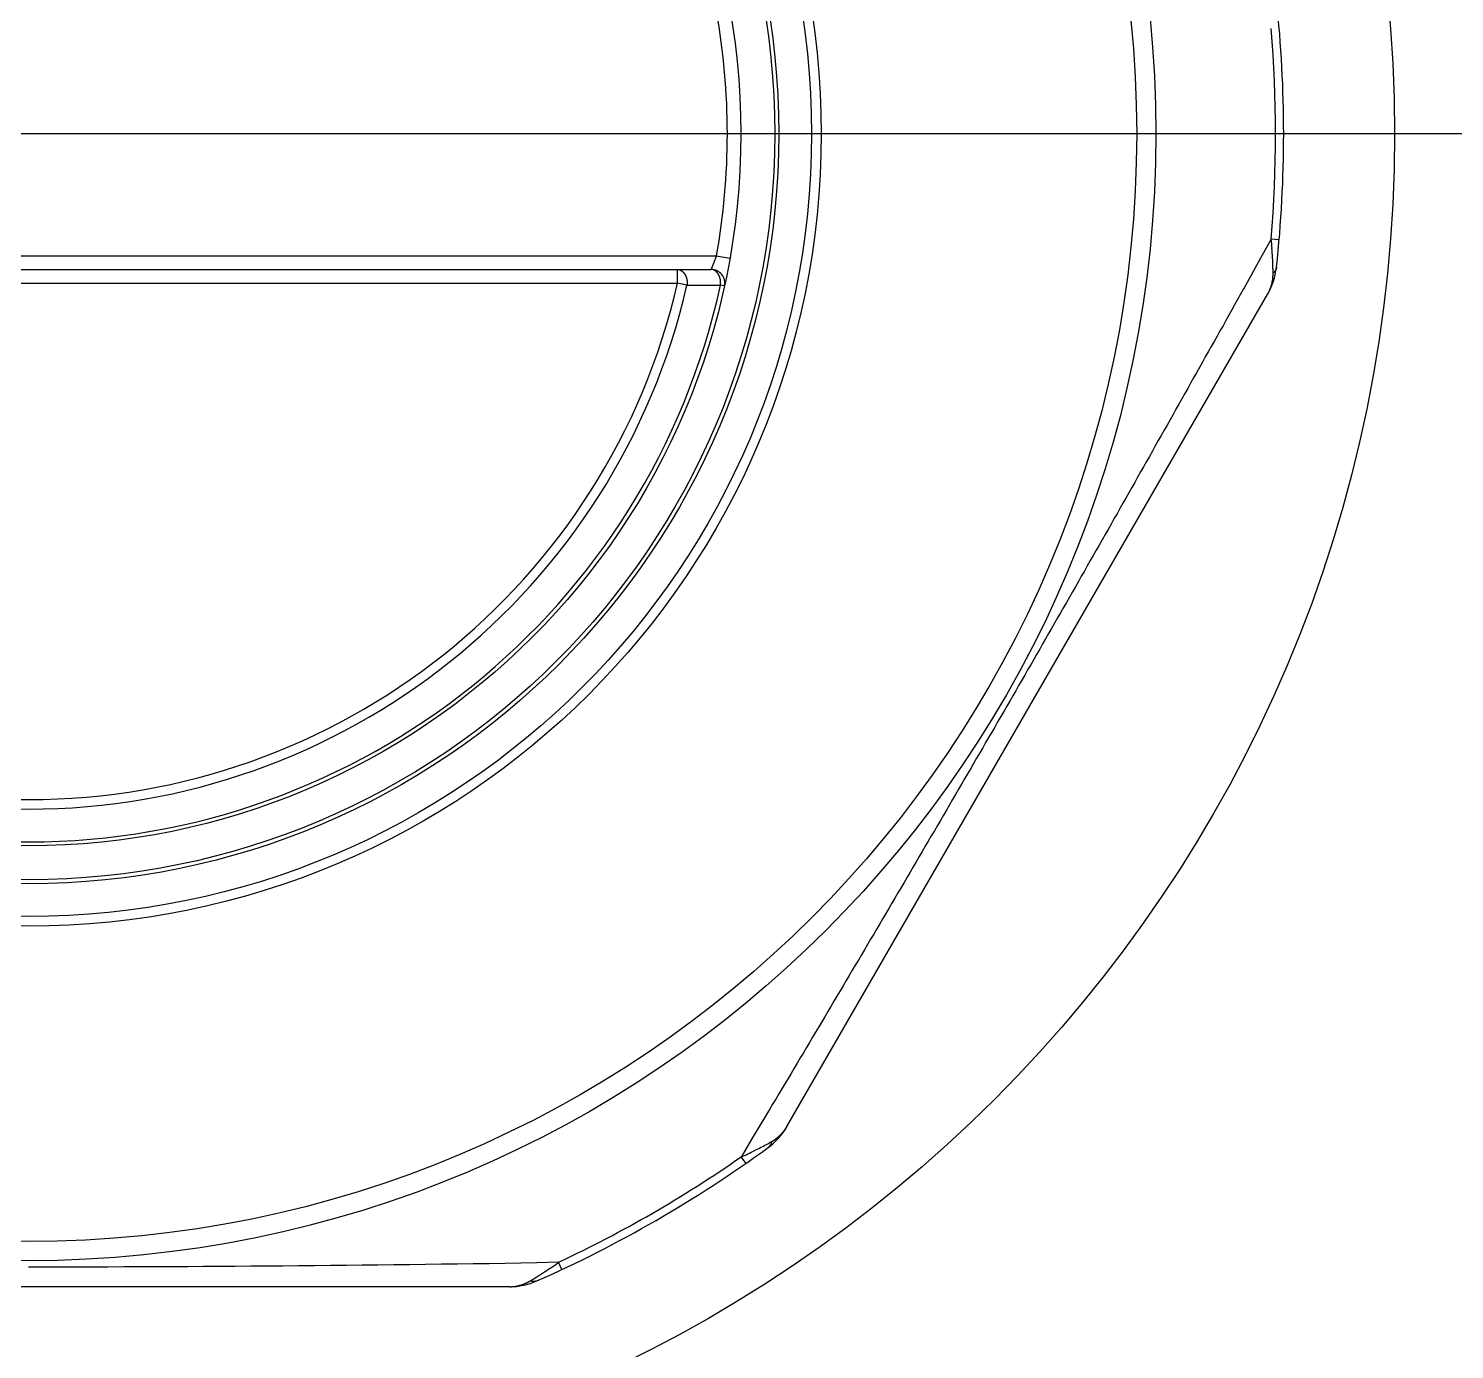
# Model space of a CAD drawing. Header units: millimetres. Extents: x 0 to 5600, y -67 to 2530.
# Drawn here: x 5103.78 to 5114.57, y 921.92 to 931.92 of the extents above; entities that cross this region are included whole.
import ezdxf
from ezdxf.lldxf.tags import DXFTag

# ---------------------------------------------------------------- set-up
doc = ezdxf.new("R2010")
doc.units = ezdxf.units.MM
doc.layers.add('내부선 및 부속', color=4, linetype='Continuous')
doc.layers.add('중심선', color=1, linetype='DASHED')
tags = doc.linetypes.add('DASHDOT', pattern=[70, 31, -13, 13, -13]).pattern_tags.tags
tags[10:11] = [DXFTag(74, 4), DXFTag(75, 0), DXFTag(340, '0'), DXFTag(46, 0.0), DXFTag(50, 0.0), DXFTag(44, 0.0), DXFTag(45, 0.0)]
tags[8:9] = [DXFTag(74, 4), DXFTag(75, 0), DXFTag(340, '0'), DXFTag(46, 0.0), DXFTag(50, 0.0), DXFTag(44, 0.0), DXFTag(45, 0.0)]
tags[6:7] = [DXFTag(74, 4), DXFTag(75, 0), DXFTag(340, '0'), DXFTag(46, 0.0), DXFTag(50, 0.0), DXFTag(44, 0.0), DXFTag(45, 0.0)]
tags[4:5] = [DXFTag(74, 4), DXFTag(75, 0), DXFTag(340, '0'), DXFTag(46, 0.0), DXFTag(50, 0.0), DXFTag(44, 0.0), DXFTag(45, 0.0)]
tags = doc.linetypes.add('DASHED', pattern=[25.72, 12.86, -12.86]).pattern_tags.tags
tags[6:7] = [DXFTag(74, 4), DXFTag(75, 0), DXFTag(340, '0'), DXFTag(46, 0.0), DXFTag(50, 0.0), DXFTag(44, 0.0), DXFTag(45, 0.0)]
tags[4:5] = [DXFTag(74, 4), DXFTag(75, 0), DXFTag(340, '0'), DXFTag(46, 0.0), DXFTag(50, 0.0), DXFTag(44, 0.0), DXFTag(45, 0.0)]

msp = doc.modelspace()

# ---------------------------------------------------------------- linework, layer by layer
at = {"layer": '내부선 및 부속', "linetype": 'Continuous'}
for p, q in [((5113.185, 930.326), (5113.104, 930.182)), ((5113.244, 930.321), (5113.184, 930.326)), ((5098.578, 930.2), (5108.988, 930.2)), ((5108.988, 930.2), (5109.089, 930.182)), ((5098.618, 930.097), (5108.948, 930.097)), ((5108.694, 929.994), (5108.694, 930.097)), ((5113.104, 930.182), (5113.002, 929.999)), ((5098.872, 929.994), (5108.693, 929.994)), ((5108.764, 929.978), (5108.694, 929.994)), ((5108.764, 929.978), (5108.89, 929.979)), ((5108.89, 929.979), (5109.018, 929.979)), ((5109.048, 929.973), (5109.018, 929.979)), ((5113.002, 929.999), (5112.974, 929.949)), ((5109.52, 923.61), (5113.159, 929.912)), ((5109.366, 923.701), (5109.259, 923.522)), ((5109.259, 923.522), (5109.174, 923.38)), ((5109.174, 923.38), (5109.209, 923.331)), ((5107.793, 922.583), (5107.628, 922.58)), ((5107.818, 922.528), (5107.793, 922.583)), ((5107.421, 922.398), (5100.144, 922.398))]:
    msp.add_line(p, q, dxfattribs=at)
at = {"layer": '내부선 및 부속', "linetype": 'Continuous', "flags": 128}
for points in [[(5108.948, 930.097), (5108.948, 930.097), (5108.948, 930.097), (5108.948, 930.098), (5108.948, 930.098), (5108.948, 930.099), (5108.949, 930.099), (5108.949, 930.1), (5108.949, 930.1), (5108.95, 930.101), (5108.95, 930.101), (5108.95, 930.102), (5108.95, 930.102), (5108.95, 930.102), (5108.95, 930.103), (5108.951, 930.103), (5108.951, 930.103), (5108.951, 930.104), (5108.951, 930.104), (5108.951, 930.104), (5108.951, 930.105), (5108.951, 930.105), (5108.951, 930.105), (5108.951, 930.105), (5108.951, 930.106), (5108.952, 930.106), (5108.952, 930.106), (5108.952, 930.106), (5108.952, 930.107), (5108.952, 930.107), (5108.952, 930.107), (5108.952, 930.108), (5108.952, 930.108), (5108.953, 930.108), (5108.953, 930.109), (5108.953, 930.109), (5108.953, 930.11), (5108.953, 930.11), (5108.953, 930.11), (5108.953, 930.111), (5108.954, 930.111), (5108.954, 930.111), (5108.954, 930.112), (5108.954, 930.112), (5108.954, 930.113), (5108.954, 930.113), (5108.955, 930.113), (5108.955, 930.114), (5108.955, 930.114), (5108.955, 930.114), (5108.955, 930.115), (5108.955, 930.115), (5108.956, 930.116), (5108.956, 930.116), (5108.956, 930.116), (5108.956, 930.117), (5108.956, 930.117), (5108.956, 930.117), (5108.957, 930.118), (5108.957, 930.118), (5108.957, 930.119), (5108.957, 930.119), (5108.957, 930.119), (5108.957, 930.12), (5108.958, 930.12), (5108.958, 930.12), (5108.958, 930.121), (5108.958, 930.121), (5108.958, 930.121), (5108.958, 930.122), (5108.958, 930.122), (5108.959, 930.122), (5108.959, 930.123), (5108.959, 930.123), (5108.959, 930.123), (5108.959, 930.124), (5108.959, 930.124), (5108.959, 930.125), (5108.96, 930.125), (5108.96, 930.125), (5108.96, 930.126), (5108.96, 930.126), (5108.96, 930.126), (5108.96, 930.127), (5108.96, 930.127), (5108.961, 930.127), (5108.961, 930.128), (5108.961, 930.128), (5108.961, 930.128), (5108.961, 930.129), (5108.961, 930.129), (5108.961, 930.129), (5108.962, 930.13), (5108.962, 930.13), (5108.962, 930.13), (5108.962, 930.131), (5108.962, 930.131), (5108.962, 930.131), (5108.962, 930.132), (5108.963, 930.132), (5108.963, 930.133), (5108.963, 930.133), (5108.963, 930.133), (5108.963, 930.133), (5108.963, 930.134), (5108.963, 930.134), (5108.963, 930.134), (5108.964, 930.135), (5108.964, 930.135), (5108.964, 930.135), (5108.964, 930.136), (5108.964, 930.136), (5108.964, 930.136), (5108.964, 930.137), (5108.965, 930.137), (5108.965, 930.137), (5108.965, 930.138), (5108.965, 930.138), (5108.965, 930.139), (5108.965, 930.139), (5108.965, 930.139), (5108.966, 930.14), (5108.966, 930.14), (5108.966, 930.14), (5108.966, 930.141), (5108.966, 930.141), (5108.966, 930.141), (5108.966, 930.142), (5108.967, 930.142), (5108.967, 930.142), (5108.967, 930.143), (5108.967, 930.143), (5108.967, 930.144), (5108.967, 930.144), (5108.967, 930.144), (5108.968, 930.145), (5108.968, 930.145), (5108.968, 930.145), (5108.968, 930.146), (5108.968, 930.146), (5108.968, 930.146), (5108.968, 930.147), (5108.969, 930.147), (5108.969, 930.147), (5108.969, 930.148), (5108.969, 930.148), (5108.969, 930.149), (5108.969, 930.149), (5108.969, 930.149), (5108.97, 930.15), (5108.97, 930.15), (5108.97, 930.15), (5108.97, 930.151), (5108.97, 930.151), (5108.97, 930.151), (5108.97, 930.152), (5108.971, 930.152), (5108.971, 930.153), (5108.971, 930.153), (5108.971, 930.153), (5108.971, 930.154), (5108.971, 930.154), (5108.971, 930.154), (5108.972, 930.155), (5108.972, 930.155), (5108.972, 930.155), (5108.972, 930.156), (5108.972, 930.156), (5108.972, 930.157), (5108.972, 930.157), (5108.973, 930.157), (5108.973, 930.158), (5108.973, 930.158), (5108.973, 930.158), (5108.973, 930.159), (5108.973, 930.159), (5108.973, 930.159), (5108.974, 930.16), (5108.974, 930.16), (5108.974, 930.16), (5108.974, 930.161), (5108.974, 930.161), (5108.974, 930.162), (5108.974, 930.162), (5108.975, 930.162), (5108.975, 930.163), (5108.975, 930.163), (5108.975, 930.163), (5108.975, 930.164), (5108.975, 930.164), (5108.975, 930.164), (5108.975, 930.165), (5108.976, 930.165), (5108.976, 930.166), (5108.976, 930.166), (5108.976, 930.166), (5108.976, 930.167), (5108.976, 930.167), (5108.976, 930.167), (5108.977, 930.168), (5108.977, 930.168), (5108.977, 930.168), (5108.977, 930.168), (5108.977, 930.169), (5108.977, 930.169), (5108.977, 930.17), (5108.977, 930.17), (5108.978, 930.17), (5108.978, 930.171), (5108.978, 930.171), (5108.978, 930.171), (5108.978, 930.172), (5108.978, 930.172), (5108.978, 930.172), (5108.979, 930.173), (5108.979, 930.173), (5108.979, 930.173), (5108.979, 930.174), (5108.979, 930.174), (5108.979, 930.175), (5108.979, 930.175), (5108.979, 930.175), (5108.98, 930.176), (5108.98, 930.176), (5108.98, 930.176), (5108.98, 930.177), (5108.98, 930.177), (5108.98, 930.177), (5108.98, 930.178), (5108.981, 930.178), (5108.981, 930.179), (5108.981, 930.179), (5108.981, 930.179), (5108.981, 930.18), (5108.981, 930.18), (5108.981, 930.18), (5108.981, 930.181), (5108.982, 930.181), (5108.982, 930.181), (5108.982, 930.182), (5108.982, 930.182), (5108.982, 930.182), (5108.982, 930.183), (5108.982, 930.183), (5108.983, 930.184), (5108.983, 930.184), (5108.983, 930.184), (5108.983, 930.185), (5108.983, 930.185), (5108.983, 930.185), (5108.983, 930.186), (5108.983, 930.186), (5108.984, 930.186), (5108.984, 930.187), (5108.984, 930.187), (5108.984, 930.188), (5108.984, 930.188), (5108.984, 930.188), (5108.984, 930.189), (5108.985, 930.189), (5108.985, 930.189), (5108.985, 930.19), (5108.985, 930.19), (5108.985, 930.19), (5108.985, 930.191), (5108.985, 930.191), (5108.985, 930.191), (5108.986, 930.192), (5108.986, 930.192), (5108.986, 930.193), (5108.986, 930.193), (5108.986, 930.193), (5108.986, 930.194), (5108.986, 930.194), (5108.986, 930.194), (5108.987, 930.195), (5108.987, 930.195), (5108.987, 930.195), (5108.987, 930.196), (5108.987, 930.196), (5108.987, 930.197), (5108.987, 930.197), (5108.987, 930.197), (5108.988, 930.198), (5108.988, 930.198), (5108.988, 930.198), (5108.988, 930.199), (5108.988, 930.199), (5108.988, 930.199), (5108.988, 930.2), (5108.988, 930.2)], [(5113.199, 930.069), (5113.199, 930.07), (5113.199, 930.071), (5113.199, 930.072), (5113.199, 930.072), (5113.199, 930.073), (5113.199, 930.074), (5113.199, 930.075), (5113.199, 930.075), (5113.199, 930.076), (5113.199, 930.077), (5113.199, 930.078), (5113.199, 930.078), (5113.199, 930.079), (5113.199, 930.08), (5113.199, 930.081), (5113.199, 930.081), (5113.199, 930.082), (5113.199, 930.083), (5113.199, 930.084), (5113.199, 930.084), (5113.199, 930.085), (5113.199, 930.086), (5113.199, 930.087), (5113.199, 930.087), (5113.199, 930.088), (5113.199, 930.089), (5113.199, 930.09), (5113.199, 930.09), (5113.199, 930.091), (5113.199, 930.092), (5113.199, 930.093), (5113.199, 930.093), (5113.199, 930.094), (5113.199, 930.095), (5113.199, 930.096), (5113.199, 930.096), (5113.199, 930.097), (5113.199, 930.098), (5113.199, 930.099), (5113.199, 930.099), (5113.199, 930.1), (5113.199, 930.101), (5113.199, 930.102), (5113.198, 930.102), (5113.198, 930.103), (5113.198, 930.104), (5113.198, 930.105), (5113.198, 930.105), (5113.198, 930.106), (5113.198, 930.107), (5113.198, 930.108), (5113.198, 930.108), (5113.198, 930.109), (5113.198, 930.11), (5113.198, 930.111), (5113.198, 930.111), (5113.198, 930.112), (5113.198, 930.113), (5113.198, 930.114), (5113.198, 930.114), (5113.198, 930.115), (5113.198, 930.116), (5113.198, 930.117), (5113.198, 930.117), (5113.198, 930.118), (5113.198, 930.119), (5113.198, 930.12), (5113.198, 930.12), (5113.198, 930.121), (5113.198, 930.122), (5113.198, 930.123), (5113.198, 930.123), (5113.198, 930.124), (5113.198, 930.125), (5113.198, 930.126), (5113.198, 930.126), (5113.198, 930.127), (5113.198, 930.128), (5113.198, 930.129), (5113.198, 930.129), (5113.198, 930.13), (5113.198, 930.131), (5113.198, 930.132), (5113.198, 930.132), (5113.197, 930.133), (5113.197, 930.134), (5113.197, 930.135), (5113.197, 930.135), (5113.197, 930.136), (5113.197, 930.137), (5113.197, 930.138), (5113.197, 930.138), (5113.197, 930.139), (5113.197, 930.14), (5113.197, 930.141), (5113.197, 930.141), (5113.197, 930.142), (5113.197, 930.143), (5113.197, 930.144), (5113.197, 930.144), (5113.197, 930.144), (5113.197, 930.145), (5113.197, 930.146), (5113.197, 930.147), (5113.197, 930.147), (5113.197, 930.148), (5113.197, 930.149), (5113.197, 930.15), (5113.197, 930.15), (5113.197, 930.151), (5113.197, 930.152), (5113.197, 930.153), (5113.197, 930.153), (5113.197, 930.154), (5113.197, 930.155), (5113.197, 930.156), (5113.197, 930.157), (5113.196, 930.157), (5113.196, 930.158), (5113.196, 930.159), (5113.196, 930.16), (5113.196, 930.16), (5113.196, 930.161), (5113.196, 930.162), (5113.196, 930.163), (5113.196, 930.163), (5113.196, 930.164), (5113.196, 930.165), (5113.196, 930.166), (5113.196, 930.166), (5113.196, 930.167), (5113.196, 930.168), (5113.196, 930.169), (5113.196, 930.169), (5113.196, 930.17), (5113.196, 930.171), (5113.196, 930.172), (5113.196, 930.172), (5113.196, 930.173), (5113.196, 930.174), (5113.196, 930.175), (5113.196, 930.175), (5113.196, 930.176), (5113.196, 930.177), (5113.195, 930.178), (5113.195, 930.178), (5113.195, 930.179), (5113.195, 930.18), (5113.195, 930.181), (5113.195, 930.181), (5113.195, 930.182), (5113.195, 930.183), (5113.195, 930.184), (5113.195, 930.184), (5113.195, 930.185), (5113.195, 930.186), (5113.195, 930.187), (5113.195, 930.187), (5113.195, 930.188), (5113.195, 930.189), (5113.195, 930.189)], [(5108.694, 930.097), (5108.695, 930.097), (5108.696, 930.097), (5108.697, 930.097), (5108.698, 930.097), (5108.698, 930.097), (5108.699, 930.097), (5108.7, 930.097), (5108.701, 930.097), (5108.702, 930.096), (5108.703, 930.096), (5108.704, 930.096), (5108.705, 930.096), (5108.706, 930.096), (5108.707, 930.095), (5108.708, 930.095), (5108.709, 930.095), (5108.709, 930.094), (5108.71, 930.094), (5108.711, 930.094), (5108.712, 930.093), (5108.713, 930.093), (5108.714, 930.093), (5108.715, 930.092), (5108.716, 930.092), (5108.716, 930.091), (5108.717, 930.091), (5108.718, 930.09), (5108.719, 930.09), (5108.72, 930.089), (5108.721, 930.089), (5108.722, 930.088), (5108.722, 930.088), (5108.723, 930.087), (5108.724, 930.087), (5108.725, 930.086), (5108.726, 930.086), (5108.726, 930.085), (5108.727, 930.084), (5108.728, 930.084), (5108.729, 930.083), (5108.73, 930.083), (5108.73, 930.082), (5108.731, 930.081), (5108.732, 930.081), (5108.733, 930.08), (5108.733, 930.079), (5108.734, 930.079), (5108.735, 930.078), (5108.735, 930.077), (5108.736, 930.076), (5108.737, 930.076), (5108.738, 930.075), (5108.738, 930.074), (5108.739, 930.073), (5108.74, 930.073), (5108.74, 930.072), (5108.741, 930.071), (5108.742, 930.07), (5108.742, 930.07), (5108.743, 930.069), (5108.743, 930.068), (5108.744, 930.067), (5108.745, 930.066), (5108.745, 930.066), (5108.746, 930.065), (5108.746, 930.064), (5108.747, 930.063), (5108.748, 930.062), (5108.748, 930.061), (5108.749, 930.061), (5108.749, 930.06), (5108.75, 930.059), (5108.75, 930.058), (5108.751, 930.057), (5108.751, 930.056), (5108.752, 930.055), (5108.752, 930.055), (5108.753, 930.054), (5108.753, 930.053), (5108.754, 930.052), (5108.754, 930.051), (5108.754, 930.05), (5108.755, 930.049), (5108.755, 930.048), (5108.756, 930.048), (5108.756, 930.047), (5108.756, 930.046), (5108.757, 930.045), (5108.757, 930.044), (5108.757, 930.043), (5108.758, 930.042), (5108.758, 930.041), (5108.758, 930.04), (5108.759, 930.039), (5108.759, 930.039), (5108.759, 930.038), (5108.76, 930.037), (5108.76, 930.036), (5108.76, 930.035), (5108.761, 930.034), (5108.761, 930.034), (5108.761, 930.033), (5108.761, 930.032), (5108.761, 930.031), (5108.762, 930.03), (5108.762, 930.029), (5108.762, 930.028), (5108.762, 930.027), (5108.762, 930.027), (5108.763, 930.026), (5108.763, 930.025), (5108.763, 930.024), (5108.763, 930.023), (5108.763, 930.022), (5108.764, 930.021), (5108.764, 930.02), (5108.764, 930.019), (5108.764, 930.018), (5108.764, 930.017), (5108.764, 930.016), (5108.764, 930.015), (5108.765, 930.014), (5108.765, 930.013), (5108.765, 930.012), (5108.765, 930.011), (5108.765, 930.011), (5108.765, 930.01), (5108.765, 930.009), (5108.765, 930.008), (5108.765, 930.007), (5108.765, 930.006), (5108.765, 930.005), (5108.765, 930.004), (5108.765, 930.003), (5108.766, 930.002), (5108.766, 930.001), (5108.766, 930), (5108.766, 929.999), (5108.766, 929.998), (5108.766, 929.997), (5108.766, 929.996), (5108.766, 929.995), (5108.766, 929.994), (5108.766, 929.993), (5108.766, 929.992), (5108.765, 929.991), (5108.765, 929.991), (5108.765, 929.99), (5108.765, 929.989), (5108.765, 929.988), (5108.765, 929.987), (5108.765, 929.986), (5108.765, 929.985), (5108.765, 929.984), (5108.765, 929.983), (5108.765, 929.982), (5108.765, 929.981), (5108.765, 929.98), (5108.765, 929.979), (5108.765, 929.978), (5108.765, 929.978)], [(5108.987, 930.081), (5108.986, 930.081), (5108.986, 930.081), (5108.986, 930.081), (5108.986, 930.082), (5108.985, 930.082), (5108.985, 930.082), (5108.985, 930.082), (5108.985, 930.083), (5108.984, 930.083), (5108.984, 930.083), (5108.984, 930.083), (5108.984, 930.083), (5108.983, 930.084), (5108.983, 930.084), (5108.983, 930.084), (5108.983, 930.084), (5108.982, 930.084), (5108.982, 930.085), (5108.982, 930.085), (5108.982, 930.085), (5108.981, 930.085), (5108.981, 930.085), (5108.981, 930.086), (5108.98, 930.086), (5108.98, 930.086), (5108.98, 930.086), (5108.98, 930.086), (5108.979, 930.087), (5108.979, 930.087), (5108.979, 930.087), (5108.979, 930.087), (5108.978, 930.087), (5108.978, 930.088), (5108.978, 930.088), (5108.977, 930.088), (5108.977, 930.088), (5108.977, 930.088), (5108.976, 930.089), (5108.976, 930.089), (5108.976, 930.089), (5108.976, 930.089), (5108.975, 930.089), (5108.975, 930.089), (5108.975, 930.09), (5108.974, 930.09), (5108.974, 930.09), (5108.974, 930.09), (5108.974, 930.09), (5108.973, 930.09), (5108.973, 930.091), (5108.973, 930.091), (5108.972, 930.091), (5108.972, 930.091), (5108.972, 930.091), (5108.971, 930.091), (5108.971, 930.092), (5108.971, 930.092), (5108.97, 930.092), (5108.97, 930.092), (5108.97, 930.092), (5108.969, 930.092), (5108.969, 930.092), (5108.969, 930.093), (5108.969, 930.093), (5108.968, 930.093), (5108.968, 930.093), (5108.968, 930.093), (5108.967, 930.093), (5108.967, 930.093), (5108.967, 930.093), (5108.966, 930.094), (5108.966, 930.094), (5108.966, 930.094), (5108.965, 930.094), (5108.965, 930.094), (5108.965, 930.094), (5108.964, 930.094), (5108.964, 930.094), (5108.964, 930.094), (5108.963, 930.095), (5108.963, 930.095), (5108.963, 930.095), (5108.962, 930.095), (5108.962, 930.095), (5108.962, 930.095), (5108.961, 930.095), (5108.961, 930.095), (5108.961, 930.095), (5108.96, 930.095), (5108.96, 930.096), (5108.96, 930.096), (5108.959, 930.096), (5108.959, 930.096), (5108.959, 930.096), (5108.958, 930.096), (5108.958, 930.096), (5108.958, 930.096), (5108.957, 930.096), (5108.957, 930.096), (5108.957, 930.096), (5108.957, 930.096), (5108.956, 930.096), (5108.956, 930.096), (5108.956, 930.096), (5108.955, 930.097), (5108.955, 930.097), (5108.955, 930.097), (5108.954, 930.097), (5108.954, 930.097), (5108.954, 930.097), (5108.953, 930.097), (5108.953, 930.097), (5108.953, 930.097), (5108.952, 930.097), (5108.952, 930.097), (5108.952, 930.097), (5108.951, 930.097), (5108.951, 930.097), (5108.951, 930.097), (5108.95, 930.097), (5108.95, 930.097), (5108.95, 930.097), (5108.949, 930.097), (5108.949, 930.097), (5108.949, 930.097), (5108.948, 930.097), (5108.948, 930.097), (5108.948, 930.097), (5108.948, 930.097)], [(5109.019, 929.979), (5109.019, 929.98), (5109.019, 929.98), (5109.019, 929.981), (5109.019, 929.982), (5109.019, 929.982), (5109.019, 929.983), (5109.019, 929.984), (5109.019, 929.985), (5109.019, 929.985), (5109.019, 929.986), (5109.019, 929.987), (5109.019, 929.987), (5109.019, 929.988), (5109.019, 929.989), (5109.019, 929.989), (5109.019, 929.99), (5109.019, 929.991), (5109.019, 929.991), (5109.019, 929.992), (5109.019, 929.993), (5109.019, 929.993), (5109.019, 929.994), (5109.019, 929.995), (5109.019, 929.996), (5109.019, 929.996), (5109.019, 929.997), (5109.019, 929.998), (5109.019, 929.998), (5109.019, 929.999), (5109.019, 930), (5109.019, 930), (5109.019, 930.001), (5109.019, 930.002), (5109.019, 930.002), (5109.019, 930.003), (5109.019, 930.004), (5109.019, 930.005), (5109.019, 930.005), (5109.019, 930.006), (5109.018, 930.007), (5109.018, 930.007), (5109.018, 930.008), (5109.018, 930.009), (5109.018, 930.009), (5109.018, 930.01), (5109.018, 930.011), (5109.018, 930.011), (5109.018, 930.012), (5109.018, 930.013), (5109.018, 930.013), (5109.018, 930.014), (5109.018, 930.015), (5109.018, 930.016), (5109.017, 930.016), (5109.017, 930.017), (5109.017, 930.018), (5109.017, 930.018), (5109.017, 930.019), (5109.017, 930.02), (5109.017, 930.02), (5109.017, 930.021), (5109.017, 930.022), (5109.017, 930.022), (5109.016, 930.023), (5109.016, 930.024), (5109.016, 930.024), (5109.016, 930.025), (5109.016, 930.026), (5109.016, 930.026), (5109.016, 930.027), (5109.015, 930.028), (5109.015, 930.028), (5109.015, 930.029), (5109.015, 930.03), (5109.015, 930.03), (5109.015, 930.031), (5109.015, 930.032), (5109.014, 930.032), (5109.014, 930.033), (5109.014, 930.034), (5109.014, 930.034), (5109.014, 930.035), (5109.013, 930.036), (5109.013, 930.036), (5109.013, 930.037), (5109.013, 930.038), (5109.013, 930.038), (5109.012, 930.039), (5109.012, 930.04), (5109.012, 930.04), (5109.012, 930.041), (5109.011, 930.042), (5109.011, 930.042), (5109.011, 930.043), (5109.011, 930.044), (5109.01, 930.044), (5109.01, 930.045), (5109.01, 930.046), (5109.01, 930.046), (5109.009, 930.047), (5109.009, 930.047), (5109.009, 930.048), (5109.009, 930.048), (5109.009, 930.049), (5109.008, 930.05), (5109.008, 930.05), (5109.008, 930.051), (5109.007, 930.051), (5109.007, 930.052), (5109.007, 930.053), (5109.007, 930.053), (5109.006, 930.054), (5109.006, 930.055), (5109.006, 930.055), (5109.005, 930.056), (5109.005, 930.056), (5109.005, 930.057), (5109.004, 930.058), (5109.004, 930.058), (5109.004, 930.059), (5109.003, 930.059), (5109.003, 930.06), (5109.003, 930.061), (5109.002, 930.061), (5109.002, 930.062), (5109.001, 930.062), (5109.001, 930.063), (5109.001, 930.064), (5109, 930.064), (5109, 930.065), (5109, 930.065), (5108.999, 930.066), (5108.999, 930.067), (5108.998, 930.067), (5108.998, 930.068), (5108.998, 930.068), (5108.997, 930.069), (5108.997, 930.069), (5108.996, 930.07), (5108.996, 930.07), (5108.995, 930.071), (5108.995, 930.072), (5108.995, 930.072), (5108.994, 930.073), (5108.994, 930.073), (5108.993, 930.074), (5108.993, 930.074), (5108.992, 930.075), (5108.992, 930.075), (5108.992, 930.076), (5108.991, 930.076), (5108.991, 930.077), (5108.99, 930.077), (5108.99, 930.078), (5108.989, 930.078), (5108.989, 930.079), (5108.988, 930.079), (5108.988, 930.08), (5108.987, 930.08), (5108.987, 930.081), (5108.987, 930.081)], [(5113.225, 930.114), (5113.225, 930.114), (5113.225, 930.113), (5113.225, 930.113), (5113.225, 930.113), (5113.225, 930.112), (5113.225, 930.112), (5113.224, 930.112), (5113.224, 930.111), (5113.224, 930.111), (5113.224, 930.111), (5113.224, 930.11), (5113.224, 930.11), (5113.224, 930.11), (5113.224, 930.109), (5113.224, 930.109), (5113.224, 930.109), (5113.224, 930.108), (5113.224, 930.108), (5113.224, 930.108), (5113.224, 930.107), (5113.224, 930.107), (5113.224, 930.107), (5113.223, 930.106), (5113.223, 930.106), (5113.223, 930.106), (5113.223, 930.106), (5113.223, 930.105), (5113.223, 930.105), (5113.223, 930.105), (5113.223, 930.104), (5113.223, 930.104), (5113.223, 930.104), (5113.223, 930.103), (5113.222, 930.103), (5113.222, 930.103), (5113.222, 930.102), (5113.222, 930.102), (5113.222, 930.102), (5113.222, 930.101), (5113.222, 930.101), (5113.222, 930.101), (5113.222, 930.101), (5113.222, 930.1), (5113.221, 930.1), (5113.221, 930.1), (5113.221, 930.099), (5113.221, 930.099), (5113.221, 930.099), (5113.221, 930.098), (5113.221, 930.098), (5113.221, 930.098), (5113.22, 930.097), (5113.22, 930.097), (5113.22, 930.097), (5113.22, 930.097), (5113.22, 930.096), (5113.22, 930.096), (5113.22, 930.096), (5113.219, 930.095), (5113.219, 930.095), (5113.219, 930.095), (5113.219, 930.094), (5113.219, 930.094), (5113.219, 930.094), (5113.219, 930.094), (5113.218, 930.093), (5113.218, 930.093), (5113.218, 930.093), (5113.218, 930.092), (5113.218, 930.092), (5113.218, 930.092), (5113.217, 930.091), (5113.217, 930.091), (5113.217, 930.091), (5113.217, 930.091), (5113.217, 930.09), (5113.217, 930.09), (5113.216, 930.09), (5113.216, 930.089), (5113.216, 930.089), (5113.216, 930.089), (5113.216, 930.089), (5113.216, 930.088), (5113.215, 930.088), (5113.215, 930.088), (5113.215, 930.088), (5113.215, 930.087), (5113.215, 930.087), (5113.215, 930.087), (5113.214, 930.086), (5113.214, 930.086), (5113.214, 930.086), (5113.214, 930.086), (5113.214, 930.085), (5113.213, 930.085), (5113.213, 930.085), (5113.213, 930.084), (5113.213, 930.084), (5113.213, 930.084), (5113.212, 930.084), (5113.212, 930.084), (5113.212, 930.083), (5113.212, 930.083), (5113.212, 930.083), (5113.212, 930.083), (5113.211, 930.082), (5113.211, 930.082), (5113.211, 930.082), (5113.211, 930.082), (5113.211, 930.081), (5113.21, 930.081), (5113.21, 930.081), (5113.21, 930.081), (5113.21, 930.08), (5113.21, 930.08), (5113.209, 930.08), (5113.209, 930.079), (5113.209, 930.079), (5113.209, 930.079), (5113.208, 930.079), (5113.208, 930.078), (5113.208, 930.078), (5113.208, 930.078), (5113.208, 930.078), (5113.207, 930.077), (5113.207, 930.077), (5113.207, 930.077), (5113.207, 930.077), (5113.206, 930.076), (5113.206, 930.076), (5113.206, 930.076), (5113.206, 930.076), (5113.206, 930.076), (5113.205, 930.075), (5113.205, 930.075), (5113.205, 930.075), (5113.205, 930.075), (5113.204, 930.074), (5113.204, 930.074), (5113.204, 930.074), (5113.204, 930.074), (5113.203, 930.073), (5113.203, 930.073), (5113.203, 930.073), (5113.203, 930.073), (5113.202, 930.072), (5113.202, 930.072), (5113.202, 930.072), (5113.202, 930.072), (5113.201, 930.072), (5113.201, 930.071), (5113.201, 930.071), (5113.201, 930.071), (5113.201, 930.071), (5113.2, 930.07), (5113.2, 930.07), (5113.2, 930.07), (5113.2, 930.07), (5113.199, 930.07), (5113.199, 930.069), (5113.199, 930.069)], [(5113.159, 929.912), (5113.159, 929.913), (5113.16, 929.914), (5113.16, 929.915), (5113.161, 929.915), (5113.161, 929.916), (5113.162, 929.917), (5113.162, 929.918), (5113.163, 929.919), (5113.163, 929.92), (5113.164, 929.921), (5113.164, 929.922), (5113.165, 929.923), (5113.165, 929.924), (5113.166, 929.925), (5113.166, 929.925), (5113.167, 929.926), (5113.167, 929.927), (5113.168, 929.928), (5113.168, 929.929), (5113.169, 929.93), (5113.169, 929.931), (5113.169, 929.932), (5113.17, 929.933), (5113.17, 929.934), (5113.171, 929.935), (5113.171, 929.936), (5113.172, 929.937), (5113.172, 929.938), (5113.172, 929.938), (5113.173, 929.939), (5113.173, 929.94), (5113.174, 929.941), (5113.174, 929.942), (5113.175, 929.943), (5113.175, 929.944), (5113.175, 929.945), (5113.176, 929.946), (5113.176, 929.947), (5113.177, 929.948), (5113.177, 929.949), (5113.177, 929.95), (5113.178, 929.951), (5113.178, 929.952), (5113.178, 929.953), (5113.179, 929.954), (5113.179, 929.955), (5113.18, 929.956), (5113.18, 929.957), (5113.18, 929.958), (5113.181, 929.959), (5113.181, 929.96), (5113.181, 929.96), (5113.182, 929.961), (5113.182, 929.962), (5113.182, 929.963), (5113.183, 929.964), (5113.183, 929.965), (5113.183, 929.966), (5113.184, 929.967), (5113.184, 929.968), (5113.184, 929.969), (5113.185, 929.97), (5113.185, 929.971), (5113.185, 929.972), (5113.185, 929.973), (5113.186, 929.974), (5113.186, 929.975), (5113.186, 929.976), (5113.187, 929.977), (5113.187, 929.978), (5113.187, 929.979), (5113.187, 929.98), (5113.188, 929.981), (5113.188, 929.982), (5113.188, 929.983), (5113.189, 929.984), (5113.189, 929.985), (5113.189, 929.986), (5113.189, 929.987), (5113.19, 929.988), (5113.19, 929.989), (5113.19, 929.99), (5113.19, 929.991), (5113.191, 929.992), (5113.191, 929.993), (5113.191, 929.994), (5113.191, 929.995), (5113.191, 929.996), (5113.192, 929.997), (5113.192, 929.998), (5113.192, 929.999), (5113.192, 930), (5113.193, 930.001), (5113.193, 930.002), (5113.193, 930.003), (5113.193, 930.004), (5113.193, 930.006), (5113.194, 930.007), (5113.194, 930.008), (5113.194, 930.009), (5113.194, 930.009), (5113.194, 930.01), (5113.194, 930.011), (5113.194, 930.012), (5113.195, 930.013), (5113.195, 930.014), (5113.195, 930.015), (5113.195, 930.016), (5113.195, 930.017), (5113.195, 930.018), (5113.196, 930.019), (5113.196, 930.02), (5113.196, 930.021), (5113.196, 930.022), (5113.196, 930.023), (5113.196, 930.024), (5113.196, 930.025), (5113.197, 930.026), (5113.197, 930.027), (5113.197, 930.028), (5113.197, 930.029), (5113.197, 930.03), (5113.197, 930.031), (5113.197, 930.032), (5113.197, 930.033), (5113.197, 930.034), (5113.198, 930.035), (5113.198, 930.036), (5113.198, 930.037), (5113.198, 930.038), (5113.198, 930.039), (5113.198, 930.04), (5113.198, 930.041), (5113.198, 930.043), (5113.198, 930.044), (5113.198, 930.045), (5113.198, 930.046), (5113.198, 930.047), (5113.198, 930.048), (5113.199, 930.049), (5113.199, 930.05), (5113.199, 930.051), (5113.199, 930.052), (5113.199, 930.053), (5113.199, 930.054), (5113.199, 930.055), (5113.199, 930.056), (5113.199, 930.057), (5113.199, 930.058), (5113.199, 930.059), (5113.199, 930.06), (5113.199, 930.061), (5113.199, 930.062), (5113.199, 930.063), (5113.199, 930.064), (5113.199, 930.065), (5113.199, 930.066), (5113.199, 930.067), (5113.199, 930.068), (5113.199, 930.069), (5113.199, 930.069)], [(5112.975, 929.95), (5112.952, 929.91), (5112.93, 929.87), (5112.908, 929.831), (5112.886, 929.791), (5112.864, 929.751), (5112.842, 929.712), (5112.82, 929.672), (5112.797, 929.633), (5112.775, 929.593), (5112.753, 929.553), (5112.731, 929.514), (5112.709, 929.474), (5112.686, 929.435), (5112.664, 929.395), (5112.642, 929.355), (5112.62, 929.316), (5112.598, 929.276), (5112.575, 929.237), (5112.553, 929.197), (5112.531, 929.158), (5112.509, 929.118), (5112.486, 929.079), (5112.464, 929.039), (5112.442, 928.999), (5112.42, 928.96), (5112.397, 928.92), (5112.375, 928.881), (5112.353, 928.841), (5112.33, 928.802), (5112.308, 928.762), (5112.286, 928.723), (5112.264, 928.683), (5112.241, 928.644), (5112.219, 928.604), (5112.197, 928.565), (5112.174, 928.525), (5112.152, 928.486), (5112.13, 928.446), (5112.107, 928.407), (5112.085, 928.367), (5112.062, 928.328), (5112.04, 928.288), (5112.018, 928.249), (5111.995, 928.209), (5111.973, 928.17), (5111.95, 928.13), (5111.928, 928.091), (5111.906, 928.051), (5111.883, 928.012), (5111.861, 927.972), (5111.838, 927.933), (5111.816, 927.894), (5111.793, 927.854), (5111.771, 927.815), (5111.748, 927.775), (5111.726, 927.736), (5111.703, 927.696), (5111.681, 927.657), (5111.658, 927.618), (5111.636, 927.578), (5111.613, 927.539), (5111.591, 927.499), (5111.568, 927.46), (5111.546, 927.421), (5111.523, 927.381), (5111.501, 927.342), (5111.478, 927.303), (5111.455, 927.263), (5111.433, 927.224), (5111.41, 927.184), (5111.388, 927.145), (5111.365, 927.106), (5111.342, 927.066), (5111.32, 927.027), (5111.297, 926.988), (5111.274, 926.948), (5111.252, 926.909), (5111.229, 926.87), (5111.206, 926.831), (5111.184, 926.791), (5111.161, 926.752), (5111.138, 926.713), (5111.115, 926.673), (5111.093, 926.634), (5111.07, 926.595), (5111.047, 926.555), (5111.024, 926.516), (5111.002, 926.477), (5110.979, 926.438), (5110.956, 926.398), (5110.933, 926.359), (5110.911, 926.32), (5110.888, 926.281), (5110.865, 926.242), (5110.842, 926.202), (5110.819, 926.163), (5110.796, 926.124), (5110.774, 926.085), (5110.751, 926.045), (5110.728, 926.006), (5110.728, 926.006), (5110.705, 925.967), (5110.682, 925.928), (5110.659, 925.889), (5110.636, 925.849), (5110.613, 925.81), (5110.59, 925.771), (5110.567, 925.732), (5110.545, 925.693), (5110.522, 925.654), (5110.499, 925.614), (5110.476, 925.575), (5110.453, 925.536), (5110.43, 925.497), (5110.407, 925.458), (5110.384, 925.419), (5110.361, 925.38), (5110.338, 925.34), (5110.315, 925.301), (5110.292, 925.262), (5110.269, 925.223), (5110.246, 925.184), (5110.223, 925.145), (5110.2, 925.106), (5110.177, 925.067), (5110.154, 925.028), (5110.13, 924.989), (5110.107, 924.949), (5110.084, 924.91), (5110.061, 924.871), (5110.038, 924.832), (5110.015, 924.793), (5109.992, 924.754), (5109.969, 924.715), (5109.946, 924.676), (5109.923, 924.637), (5109.899, 924.598), (5109.876, 924.559), (5109.853, 924.52), (5109.83, 924.481), (5109.807, 924.442), (5109.784, 924.403), (5109.761, 924.364), (5109.737, 924.325), (5109.714, 924.286), (5109.691, 924.247), (5109.668, 924.208), (5109.645, 924.169), (5109.621, 924.13), (5109.598, 924.091), (5109.575, 924.052), (5109.552, 924.013), (5109.529, 923.974), (5109.505, 923.935), (5109.482, 923.896), (5109.459, 923.857), (5109.436, 923.818), (5109.412, 923.779), (5109.389, 923.74), (5109.366, 923.701), (5109.366, 923.701)], [(5109.471, 923.546), (5109.471, 923.546), (5109.472, 923.547), (5109.472, 923.547), (5109.472, 923.548), (5109.473, 923.548), (5109.473, 923.549), (5109.474, 923.549), (5109.474, 923.55), (5109.475, 923.55), (5109.475, 923.551), (5109.476, 923.551), (5109.476, 923.551), (5109.476, 923.552), (5109.477, 923.552), (5109.477, 923.553), (5109.478, 923.553), (5109.478, 923.554), (5109.479, 923.554), (5109.479, 923.555), (5109.48, 923.555), (5109.48, 923.556), (5109.48, 923.556), (5109.481, 923.557), (5109.481, 923.557), (5109.482, 923.557), (5109.482, 923.558), (5109.483, 923.558), (5109.483, 923.559), (5109.483, 923.559), (5109.484, 923.56), (5109.484, 923.56), (5109.485, 923.561), (5109.485, 923.561), (5109.486, 923.562), (5109.486, 923.562), (5109.486, 923.563), (5109.487, 923.563), (5109.487, 923.564), (5109.488, 923.564), (5109.488, 923.565), (5109.489, 923.565), (5109.489, 923.566), (5109.489, 923.566), (5109.49, 923.567), (5109.49, 923.567), (5109.491, 923.568), (5109.491, 923.568), (5109.491, 923.569), (5109.492, 923.569), (5109.492, 923.569), (5109.493, 923.57), (5109.493, 923.57), (5109.494, 923.571), (5109.494, 923.571), (5109.494, 923.572), (5109.495, 923.572), (5109.495, 923.573), (5109.496, 923.573), (5109.496, 923.574), (5109.496, 923.574), (5109.497, 923.575), (5109.497, 923.575), (5109.498, 923.576), (5109.498, 923.576), (5109.498, 923.577), (5109.499, 923.577), (5109.499, 923.578), (5109.499, 923.579), (5109.5, 923.579), (5109.5, 923.58), (5109.501, 923.58), (5109.501, 923.581), (5109.501, 923.581), (5109.502, 923.582), (5109.502, 923.582), (5109.503, 923.583), (5109.503, 923.583), (5109.503, 923.584), (5109.504, 923.584), (5109.504, 923.585), (5109.504, 923.585), (5109.505, 923.586), (5109.505, 923.586), (5109.506, 923.587), (5109.506, 923.587), (5109.506, 923.588), (5109.507, 923.588), (5109.507, 923.589), (5109.507, 923.589), (5109.508, 923.59), (5109.508, 923.59), (5109.509, 923.591), (5109.509, 923.591), (5109.509, 923.592), (5109.51, 923.593), (5109.51, 923.593), (5109.51, 923.594), (5109.511, 923.594), (5109.511, 923.595), (5109.511, 923.595), (5109.511, 923.595), (5109.512, 923.596), (5109.512, 923.596), (5109.512, 923.597), (5109.513, 923.597), (5109.513, 923.598), (5109.513, 923.598), (5109.514, 923.599), (5109.514, 923.6), (5109.514, 923.6), (5109.515, 923.601), (5109.515, 923.601), (5109.516, 923.602), (5109.516, 923.602), (5109.516, 923.603), (5109.517, 923.603), (5109.517, 923.604), (5109.517, 923.604), (5109.518, 923.605), (5109.518, 923.605), (5109.518, 923.606), (5109.519, 923.607), (5109.519, 923.607), (5109.519, 923.608), (5109.519, 923.608), (5109.52, 923.609), (5109.52, 923.609), (5109.52, 923.61), (5109.52, 923.61)], [(5109.404, 923.496), (5109.404, 923.496), (5109.404, 923.496), (5109.404, 923.495), (5109.404, 923.495), (5109.404, 923.495), (5109.404, 923.494), (5109.404, 923.494), (5109.404, 923.494), (5109.404, 923.493), (5109.403, 923.493), (5109.403, 923.493), (5109.403, 923.493), (5109.403, 923.492), (5109.403, 923.492), (5109.403, 923.492), (5109.403, 923.491), (5109.403, 923.491), (5109.403, 923.491), (5109.403, 923.49), (5109.403, 923.49), (5109.403, 923.49), (5109.403, 923.489), (5109.402, 923.489), (5109.402, 923.489), (5109.402, 923.488), (5109.402, 923.488), (5109.402, 923.488), (5109.402, 923.487), (5109.402, 923.487), (5109.402, 923.487), (5109.402, 923.487), (5109.402, 923.486), (5109.402, 923.486), (5109.401, 923.486), (5109.401, 923.485), (5109.401, 923.485), (5109.401, 923.485), (5109.401, 923.484), (5109.401, 923.484), (5109.401, 923.484), (5109.401, 923.483), (5109.401, 923.483), (5109.4, 923.483), (5109.4, 923.482), (5109.4, 923.482), (5109.4, 923.482), (5109.4, 923.482), (5109.4, 923.481), (5109.4, 923.481), (5109.4, 923.481), (5109.4, 923.48), (5109.399, 923.48), (5109.399, 923.48), (5109.399, 923.479), (5109.399, 923.479), (5109.399, 923.479), (5109.399, 923.478), (5109.399, 923.478), (5109.399, 923.478), (5109.398, 923.478), (5109.398, 923.477), (5109.398, 923.477), (5109.398, 923.477), (5109.398, 923.476), (5109.398, 923.476), (5109.398, 923.476), (5109.397, 923.475), (5109.397, 923.475), (5109.397, 923.475), (5109.397, 923.475), (5109.397, 923.474), (5109.397, 923.474), (5109.397, 923.474), (5109.396, 923.473), (5109.396, 923.473), (5109.396, 923.473), (5109.396, 923.472), (5109.396, 923.472), (5109.396, 923.472), (5109.395, 923.472), (5109.395, 923.471), (5109.395, 923.471), (5109.395, 923.471), (5109.395, 923.47), (5109.395, 923.47), (5109.394, 923.47), (5109.394, 923.47), (5109.394, 923.469), (5109.394, 923.469), (5109.394, 923.469), (5109.394, 923.468), (5109.393, 923.468), (5109.393, 923.468), (5109.393, 923.468), (5109.393, 923.467), (5109.393, 923.467), (5109.392, 923.467), (5109.392, 923.466), (5109.392, 923.466), (5109.392, 923.466), (5109.392, 923.466), (5109.392, 923.466), (5109.391, 923.465), (5109.391, 923.465), (5109.391, 923.465), (5109.391, 923.464), (5109.391, 923.464), (5109.39, 923.464), (5109.39, 923.464), (5109.39, 923.463), (5109.39, 923.463), (5109.39, 923.463), (5109.389, 923.463), (5109.389, 923.462), (5109.389, 923.462), (5109.389, 923.462), (5109.389, 923.462), (5109.388, 923.461), (5109.388, 923.461), (5109.388, 923.461), (5109.388, 923.461), (5109.388, 923.46), (5109.387, 923.46), (5109.387, 923.46), (5109.387, 923.46), (5109.387, 923.459), (5109.386, 923.459), (5109.386, 923.459), (5109.386, 923.459), (5109.386, 923.458), (5109.386, 923.458), (5109.385, 923.458), (5109.385, 923.458), (5109.385, 923.457), (5109.385, 923.457), (5109.384, 923.457), (5109.384, 923.457), (5109.384, 923.456), (5109.384, 923.456), (5109.383, 923.456), (5109.383, 923.456), (5109.383, 923.456), (5109.383, 923.455), (5109.382, 923.455), (5109.382, 923.455), (5109.382, 923.455), (5109.382, 923.454), (5109.381, 923.454), (5109.381, 923.454), (5109.381, 923.454), (5109.381, 923.454), (5109.38, 923.453), (5109.38, 923.453), (5109.38, 923.453), (5109.38, 923.453), (5109.379, 923.453), (5109.379, 923.452), (5109.379, 923.452), (5109.379, 923.452), (5109.378, 923.452), (5109.378, 923.452)], [(5109.404, 923.496), (5109.405, 923.497), (5109.405, 923.497), (5109.406, 923.497), (5109.406, 923.498), (5109.407, 923.498), (5109.408, 923.498), (5109.408, 923.499), (5109.409, 923.499), (5109.409, 923.499), (5109.41, 923.5), (5109.41, 923.5), (5109.411, 923.5), (5109.411, 923.501), (5109.412, 923.501), (5109.413, 923.501), (5109.413, 923.502), (5109.414, 923.502), (5109.414, 923.502), (5109.415, 923.503), (5109.415, 923.503), (5109.416, 923.503), (5109.416, 923.504), (5109.417, 923.504), (5109.418, 923.504), (5109.418, 923.505), (5109.419, 923.505), (5109.419, 923.506), (5109.42, 923.506), (5109.42, 923.506), (5109.421, 923.507), (5109.421, 923.507), (5109.422, 923.507), (5109.423, 923.508), (5109.423, 923.508), (5109.424, 923.508), (5109.424, 923.509), (5109.425, 923.509), (5109.425, 923.509), (5109.426, 923.51), (5109.426, 923.51), (5109.427, 923.511), (5109.427, 923.511), (5109.428, 923.511), (5109.429, 923.512), (5109.429, 923.512), (5109.43, 923.512), (5109.43, 923.513), (5109.431, 923.513), (5109.431, 923.514), (5109.432, 923.514), (5109.432, 923.514), (5109.433, 923.515), (5109.433, 923.515), (5109.434, 923.515), (5109.434, 923.516), (5109.435, 923.516), (5109.436, 923.517), (5109.436, 923.517), (5109.437, 923.517), (5109.437, 923.518), (5109.438, 923.518), (5109.438, 923.519), (5109.439, 923.519), (5109.439, 923.519), (5109.44, 923.52), (5109.44, 923.52), (5109.441, 923.52), (5109.441, 923.521), (5109.442, 923.521), (5109.442, 923.522), (5109.443, 923.522), (5109.443, 923.522), (5109.444, 923.523), (5109.444, 923.523), (5109.445, 923.524), (5109.445, 923.524), (5109.446, 923.524), (5109.446, 923.525), (5109.447, 923.525), (5109.448, 923.526), (5109.448, 923.526), (5109.449, 923.527), (5109.449, 923.527), (5109.45, 923.527), (5109.45, 923.528), (5109.451, 923.528), (5109.451, 923.529), (5109.452, 923.529), (5109.452, 923.529), (5109.453, 923.53), (5109.453, 923.53), (5109.454, 923.531), (5109.454, 923.531), (5109.455, 923.532), (5109.455, 923.532), (5109.456, 923.532), (5109.456, 923.533), (5109.457, 923.533), (5109.457, 923.534), (5109.458, 923.534), (5109.458, 923.534), (5109.458, 923.534), (5109.459, 923.535), (5109.459, 923.535), (5109.46, 923.536), (5109.46, 923.536), (5109.461, 923.537), (5109.461, 923.537), (5109.462, 923.538), (5109.462, 923.538), (5109.462, 923.538), (5109.463, 923.539), (5109.463, 923.539), (5109.464, 923.54), (5109.464, 923.54), (5109.465, 923.541), (5109.465, 923.541), (5109.466, 923.541), (5109.466, 923.542), (5109.467, 923.542), (5109.467, 923.543), (5109.468, 923.543), (5109.468, 923.544), (5109.469, 923.544), (5109.469, 923.545), (5109.47, 923.545), (5109.47, 923.546), (5109.471, 923.546), (5109.471, 923.546)], [(5107.578, 922.442), (5107.579, 922.443), (5107.58, 922.443), (5107.581, 922.444), (5107.582, 922.444), (5107.583, 922.445), (5107.584, 922.446), (5107.585, 922.446), (5107.586, 922.447), (5107.587, 922.447), (5107.588, 922.448), (5107.589, 922.449), (5107.59, 922.449), (5107.591, 922.45), (5107.592, 922.45), (5107.593, 922.451), (5107.594, 922.452), (5107.595, 922.452), (5107.596, 922.453), (5107.597, 922.453), (5107.598, 922.454), (5107.599, 922.455), (5107.6, 922.455), (5107.601, 922.456), (5107.602, 922.456), (5107.603, 922.457), (5107.604, 922.458), (5107.605, 922.458), (5107.606, 922.459), (5107.607, 922.459), (5107.608, 922.46), (5107.609, 922.461), (5107.61, 922.461), (5107.611, 922.462), (5107.612, 922.463), (5107.613, 922.463), (5107.614, 922.464), (5107.615, 922.464), (5107.616, 922.465), (5107.617, 922.466), (5107.618, 922.466), (5107.619, 922.467), (5107.62, 922.467), (5107.621, 922.468), (5107.622, 922.469), (5107.623, 922.469), (5107.624, 922.47), (5107.625, 922.471), (5107.626, 922.471), (5107.627, 922.472), (5107.628, 922.472), (5107.629, 922.473), (5107.63, 922.474), (5107.631, 922.474), (5107.632, 922.475), (5107.633, 922.476), (5107.634, 922.476), (5107.635, 922.477), (5107.636, 922.477), (5107.637, 922.478), (5107.638, 922.479), (5107.639, 922.479), (5107.64, 922.48), (5107.641, 922.481), (5107.642, 922.481), (5107.643, 922.482), (5107.644, 922.482), (5107.645, 922.483), (5107.646, 922.484), (5107.647, 922.484), (5107.648, 922.485), (5107.649, 922.486), (5107.65, 922.486), (5107.651, 922.487), (5107.652, 922.487), (5107.653, 922.488), (5107.654, 922.489), (5107.655, 922.489), (5107.656, 922.49), (5107.657, 922.491), (5107.658, 922.491), (5107.659, 922.492), (5107.66, 922.493), (5107.661, 922.493), (5107.662, 922.494), (5107.662, 922.494), (5107.663, 922.495), (5107.664, 922.496), (5107.665, 922.496), (5107.666, 922.497), (5107.667, 922.498), (5107.668, 922.498), (5107.669, 922.499), (5107.67, 922.5), (5107.671, 922.5), (5107.672, 922.501), (5107.673, 922.501), (5107.674, 922.502), (5107.675, 922.503), (5107.676, 922.503), (5107.677, 922.504), (5107.677, 922.504), (5107.678, 922.505), (5107.679, 922.505), (5107.68, 922.506), (5107.681, 922.507), (5107.682, 922.507), (5107.683, 922.508), (5107.684, 922.509), (5107.685, 922.509), (5107.686, 922.51), (5107.687, 922.51), (5107.688, 922.511), (5107.689, 922.512), (5107.69, 922.512), (5107.691, 922.513), (5107.692, 922.514), (5107.693, 922.514), (5107.694, 922.515), (5107.695, 922.516), (5107.696, 922.516), (5107.697, 922.517), (5107.698, 922.518), (5107.699, 922.518), (5107.7, 922.519), (5107.701, 922.519), (5107.702, 922.52), (5107.703, 922.521), (5107.704, 922.521), (5107.705, 922.522), (5107.706, 922.523), (5107.707, 922.523), (5107.707, 922.524), (5107.708, 922.525), (5107.709, 922.525), (5107.71, 922.526), (5107.711, 922.527), (5107.712, 922.527), (5107.713, 922.528), (5107.714, 922.529), (5107.715, 922.529), (5107.716, 922.53), (5107.717, 922.531), (5107.718, 922.531), (5107.719, 922.532), (5107.72, 922.533), (5107.721, 922.533), (5107.722, 922.534), (5107.723, 922.534), (5107.724, 922.535), (5107.725, 922.536), (5107.726, 922.536), (5107.727, 922.537), (5107.728, 922.538), (5107.729, 922.538), (5107.73, 922.539), (5107.731, 922.54), (5107.732, 922.54), (5107.733, 922.541), (5107.734, 922.542), (5107.735, 922.542), (5107.735, 922.542)], [(5107.421, 922.398), (5107.423, 922.398), (5107.424, 922.398), (5107.425, 922.398), (5107.426, 922.398), (5107.427, 922.398), (5107.428, 922.398), (5107.429, 922.398), (5107.43, 922.398), (5107.431, 922.398), (5107.432, 922.398), (5107.433, 922.398), (5107.434, 922.398), (5107.435, 922.398), (5107.436, 922.398), (5107.437, 922.398), (5107.438, 922.399), (5107.439, 922.399), (5107.44, 922.399), (5107.441, 922.399), (5107.442, 922.399), (5107.443, 922.399), (5107.444, 922.399), (5107.445, 922.399), (5107.446, 922.399), (5107.447, 922.399), (5107.448, 922.399), (5107.449, 922.399), (5107.45, 922.399), (5107.451, 922.4), (5107.452, 922.4), (5107.453, 922.4), (5107.454, 922.4), (5107.455, 922.4), (5107.456, 922.4), (5107.457, 922.4), (5107.458, 922.4), (5107.459, 922.401), (5107.461, 922.401), (5107.462, 922.401), (5107.463, 922.401), (5107.464, 922.401), (5107.465, 922.401), (5107.466, 922.401), (5107.467, 922.402), (5107.468, 922.402), (5107.469, 922.402), (5107.47, 922.402), (5107.471, 922.402), (5107.472, 922.402), (5107.473, 922.403), (5107.474, 922.403), (5107.475, 922.403), (5107.476, 922.403), (5107.477, 922.403), (5107.478, 922.404), (5107.479, 922.404), (5107.48, 922.404), (5107.481, 922.404), (5107.482, 922.404), (5107.483, 922.405), (5107.484, 922.405), (5107.485, 922.405), (5107.486, 922.405), (5107.487, 922.406), (5107.488, 922.406), (5107.489, 922.406), (5107.49, 922.406), (5107.491, 922.406), (5107.492, 922.407), (5107.493, 922.407), (5107.494, 922.407), (5107.495, 922.408), (5107.496, 922.408), (5107.497, 922.408), (5107.498, 922.408), (5107.499, 922.409), (5107.5, 922.409), (5107.501, 922.409), (5107.502, 922.409), (5107.503, 922.41), (5107.504, 922.41), (5107.505, 922.41), (5107.506, 922.411), (5107.507, 922.411), (5107.508, 922.411), (5107.509, 922.411), (5107.51, 922.412), (5107.511, 922.412), (5107.512, 922.412), (5107.513, 922.413), (5107.514, 922.413), (5107.515, 922.413), (5107.516, 922.414), (5107.517, 922.414), (5107.518, 922.414), (5107.519, 922.415), (5107.52, 922.415), (5107.521, 922.415), (5107.522, 922.416), (5107.523, 922.416), (5107.523, 922.416), (5107.524, 922.416), (5107.525, 922.417), (5107.526, 922.417), (5107.527, 922.418), (5107.528, 922.418), (5107.529, 922.418), (5107.53, 922.419), (5107.53, 922.419), (5107.531, 922.419), (5107.532, 922.42), (5107.533, 922.42), (5107.534, 922.421), (5107.535, 922.421), (5107.536, 922.421), (5107.537, 922.422), (5107.538, 922.422), (5107.539, 922.423), (5107.54, 922.423), (5107.541, 922.423), (5107.542, 922.424), (5107.543, 922.424), (5107.544, 922.425), (5107.545, 922.425), (5107.546, 922.425), (5107.547, 922.426), (5107.548, 922.426), (5107.549, 922.427), (5107.55, 922.427), (5107.551, 922.428), (5107.551, 922.428), (5107.552, 922.428), (5107.553, 922.429), (5107.554, 922.429), (5107.555, 922.43), (5107.556, 922.43), (5107.557, 922.431), (5107.558, 922.431), (5107.559, 922.432), (5107.56, 922.432), (5107.561, 922.433), (5107.562, 922.433), (5107.563, 922.434), (5107.563, 922.434), (5107.564, 922.435), (5107.565, 922.435), (5107.566, 922.435), (5107.567, 922.436), (5107.568, 922.436), (5107.569, 922.437), (5107.57, 922.437), (5107.571, 922.438), (5107.572, 922.438), (5107.573, 922.439), (5107.573, 922.439), (5107.574, 922.44), (5107.575, 922.44), (5107.576, 922.441), (5107.577, 922.442), (5107.578, 922.442), (5107.578, 922.442)], [(5107.629, 922.442), (5107.629, 922.442), (5107.629, 922.442), (5107.628, 922.442), (5107.628, 922.442), (5107.628, 922.441), (5107.628, 922.441), (5107.627, 922.441), (5107.627, 922.441), (5107.627, 922.441), (5107.626, 922.441), (5107.626, 922.441), (5107.626, 922.441), (5107.625, 922.44), (5107.625, 922.44), (5107.625, 922.44), (5107.625, 922.44), (5107.624, 922.44), (5107.624, 922.44), (5107.624, 922.44), (5107.623, 922.44), (5107.623, 922.44), (5107.623, 922.44), (5107.622, 922.439), (5107.622, 922.439), (5107.622, 922.439), (5107.621, 922.439), (5107.621, 922.439), (5107.621, 922.439), (5107.62, 922.439), (5107.62, 922.439), (5107.62, 922.439), (5107.619, 922.439), (5107.619, 922.439), (5107.619, 922.439), (5107.618, 922.438), (5107.618, 922.438), (5107.618, 922.438), (5107.618, 922.438), (5107.617, 922.438), (5107.617, 922.438), (5107.617, 922.438), (5107.616, 922.438), (5107.616, 922.438), (5107.616, 922.438), (5107.615, 922.438), (5107.615, 922.438), (5107.615, 922.438), (5107.614, 922.438), (5107.614, 922.438), (5107.614, 922.438), (5107.613, 922.438), (5107.613, 922.438), (5107.613, 922.438), (5107.612, 922.437), (5107.612, 922.437), (5107.612, 922.437), (5107.611, 922.437), (5107.611, 922.437), (5107.611, 922.437), (5107.61, 922.437), (5107.61, 922.437), (5107.61, 922.437), (5107.609, 922.437), (5107.609, 922.437), (5107.609, 922.437), (5107.608, 922.437), (5107.608, 922.437), (5107.608, 922.437), (5107.607, 922.437), (5107.607, 922.437), (5107.607, 922.437), (5107.606, 922.437), (5107.606, 922.437), (5107.606, 922.437), (5107.605, 922.437), (5107.605, 922.437), (5107.605, 922.437), (5107.604, 922.437), (5107.604, 922.437), (5107.604, 922.437), (5107.603, 922.437), (5107.603, 922.437), (5107.603, 922.437), (5107.602, 922.437), (5107.602, 922.437), (5107.602, 922.437), (5107.601, 922.437), (5107.601, 922.437), (5107.601, 922.437), (5107.6, 922.437), (5107.6, 922.437), (5107.6, 922.437), (5107.599, 922.437), (5107.599, 922.437), (5107.599, 922.437), (5107.598, 922.437), (5107.598, 922.438), (5107.598, 922.438), (5107.597, 922.438), (5107.597, 922.438), (5107.597, 922.438), (5107.597, 922.438), (5107.596, 922.438), (5107.596, 922.438), (5107.596, 922.438), (5107.595, 922.438), (5107.595, 922.438), (5107.595, 922.438), (5107.594, 922.438), (5107.594, 922.438), (5107.594, 922.438), (5107.593, 922.438), (5107.593, 922.438), (5107.593, 922.438), (5107.592, 922.438), (5107.592, 922.438), (5107.592, 922.438), (5107.591, 922.438), (5107.591, 922.439), (5107.591, 922.439), (5107.59, 922.439), (5107.59, 922.439), (5107.59, 922.439), (5107.589, 922.439), (5107.589, 922.439), (5107.589, 922.439), (5107.588, 922.439), (5107.588, 922.439), (5107.588, 922.439), (5107.587, 922.439), (5107.587, 922.439), (5107.587, 922.439), (5107.587, 922.439), (5107.586, 922.44), (5107.586, 922.44), (5107.586, 922.44), (5107.585, 922.44), (5107.585, 922.44), (5107.585, 922.44), (5107.584, 922.44), (5107.584, 922.44), (5107.584, 922.44), (5107.583, 922.44), (5107.583, 922.44), (5107.583, 922.441), (5107.582, 922.441), (5107.582, 922.441), (5107.582, 922.441), (5107.581, 922.441), (5107.581, 922.441), (5107.581, 922.441), (5107.58, 922.441), (5107.58, 922.441), (5107.58, 922.441), (5107.579, 922.442), (5107.579, 922.442), (5107.579, 922.442), (5107.579, 922.442), (5107.578, 922.442), (5107.578, 922.442), (5107.578, 922.442)]]:
    msp.add_lwpolyline(points, dxfattribs=at)
at = {"layer": '내부선 및 부속', "linetype": 'Continuous'}
for radius in [21.044, 18.7, 10.335, 8.529, 8.384, 5.997, 5.924, 5.676, 5.646, 5.389]:
    msp.add_circle((5103.783, 931.124), radius, dxfattribs=at)
for centre, radius, start, end in [((5103.783, 931.124), 33.363, 38.0306, 321.9694), ((5103.783, 931.124), 25.178, 57.6319, 302.3682), ((5103.783, 931.124), 21.121, 9.8898, 350.1102), ((5103.783, 931.124), 9.496, 353.8955, 6.1045), ((5103.783, 931.124), 5.287, 349.936, 10.0655), ((5103.783, 931.124), 9.435, 355.1526, 4.8487), ((5108.82, 929.932), 4.383, 4.2304, 5.158), ((5109.438, 929.977), 3.763, 3.2308, 4.246), ((5108.948, 929.994), 0.103, 347.6668, 90.0001), ((5112.714, 930.168), 0.513, 330, 353.8955), ((5103.783, 931.124), 5.359, 192.3327, 347.667), ((5103.783, 931.124), 5.111, 192.9496, 347.0502), ((5103.783, 931.124), 5.039, 192.95, 347.0495), ((5109.076, 923.866), 0.513, 306.1045, 330), ((5108.519, 925.056), 1.793, 298.1722, 299.5772), ((5103.783, 931.124), 9.496, 293.8955, 306.1045), ((5107.389, 927.241), 4.254, 294.8238, 296.3046), ((5107.874, 926.26), 3.159, 296.3012, 298.1734), ((5103.783, 931.124), 9.435, 295.1533, 304.846), ((5103.426, 1195.31), 272.762, 270.07501, 270.88278), ((5105.257, 926.183), 4.404, 304.2318, 305.1561), ((5107.421, 922.911), 0.513, 270, 293.8955)]:
    msp.add_arc(centre, radius, start, end, dxfattribs=at)
at = {"layer": '중심선', "linetype": 'DASHDOT'}
msp.add_line((5196.418, 931.124), (5050.42, 931.124), dxfattribs=at)

doc.saveas('drawing.dxf')
